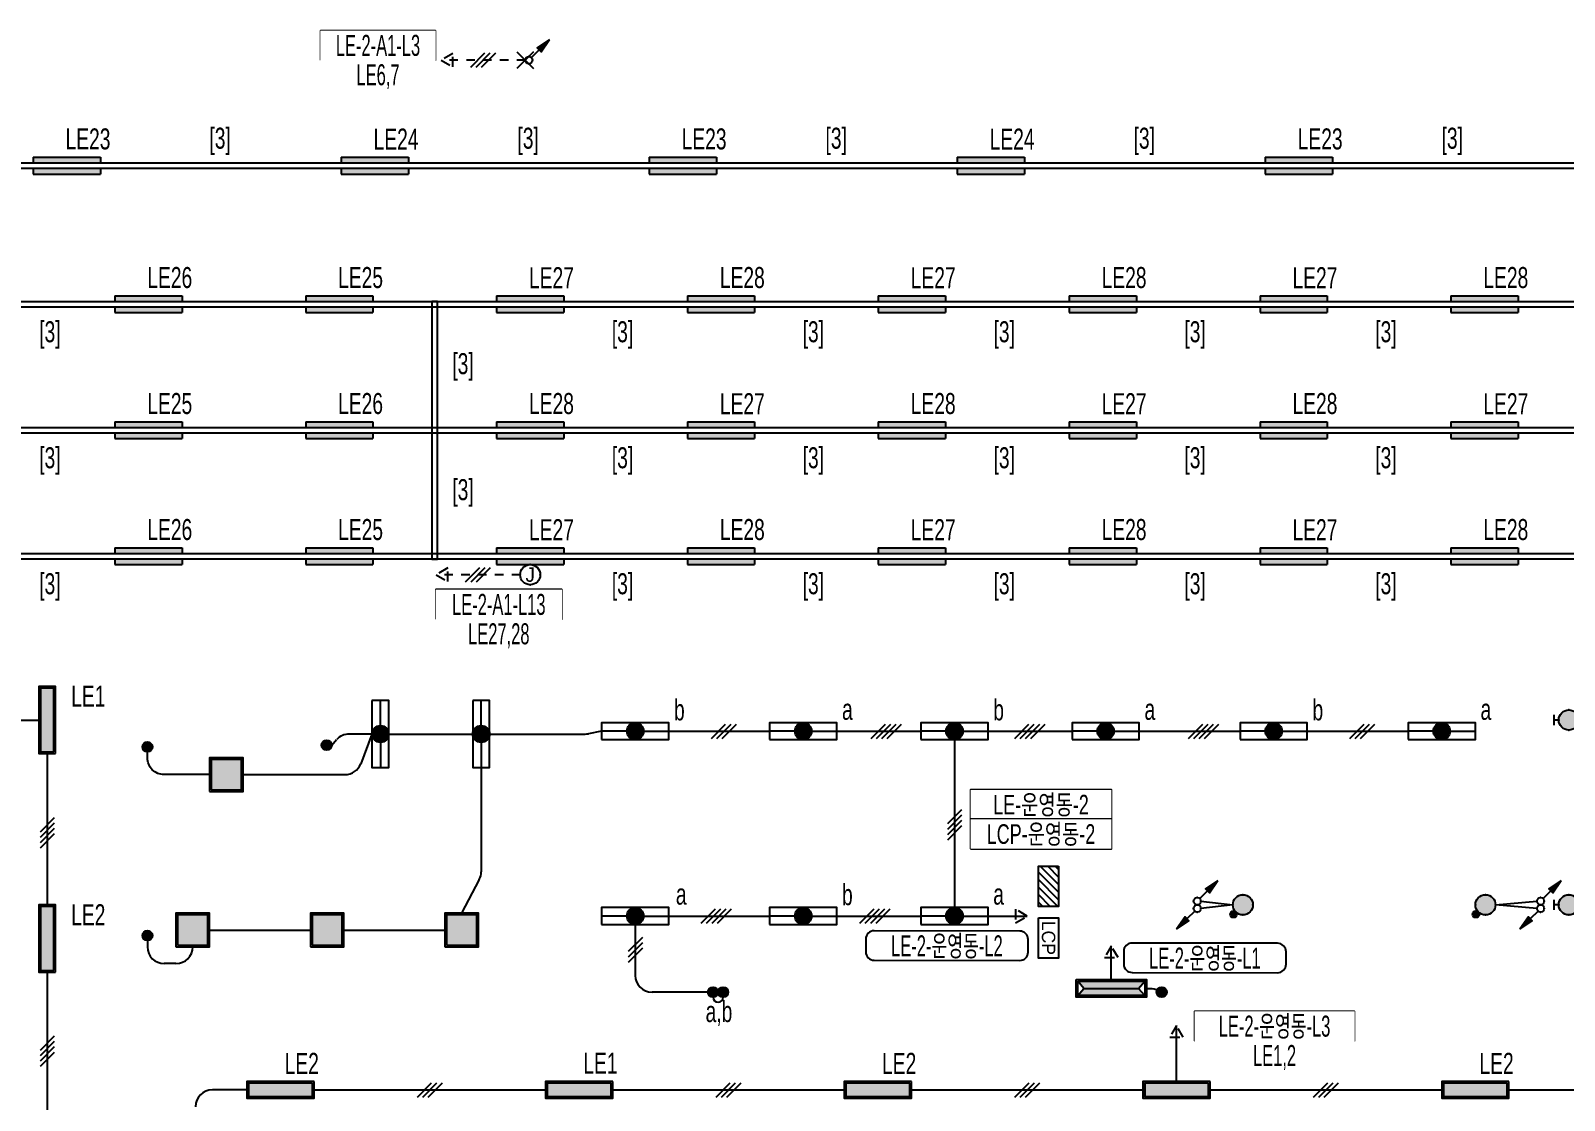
# Model space of a CAD drawing. Header units: millimetres. Extents: x 86947 to 500447, y -530175 to 1059536.
# Drawn here: x 125860 to 153243, y -79336 to -60235 of the extents above; entities that cross this region are included whole.
import ezdxf
from ezdxf.enums import TextEntityAlignment as Align

# ---------------------------------------------------------------- set-up
doc = ezdxf.new("R2010")
doc.units = ezdxf.units.MM
doc.header["$LTSCALE"] = 150
doc.set_wipeout_variables(frame=1)
doc.linetypes.add('D1', pattern=[3, 1, -1, 1])
for name, color, linetype in [('------01 Distribution Panel', 3, 'Continuous'), ('------02 Etc Panel', 3, 'Continuous'), ('------03 Lighting Fixture', 3, 'Continuous'), ('------04 Lighting Switch', 2, 'Continuous'), ('------04 Number of Strands (가닥수)', 1, 'Continuous'), ('-----20 General Symbol', 3, 'Continuous'), ('-----21 Embeded Wire in Ceiling or Wall', 4, 'Continuous'), ('-----23 Concealed or Exposed Wire', 4, 'D1'), ('-----28 Race Way', 1, 'Continuous'), ('6', 6, 'Continuous')]:
    doc.layers.add(name, color=color, linetype=linetype)
doc.styles.add('ELEC', font='')
doc.styles.get('ELEC').set_extended_font_data('Dotum')

# ---------------------------------------------------------------- blocks, each defined once
blk = doc.blocks.new('*U12')
h = blk.add_hatch(color=256)
edge = h.paths.add_edge_path()
edge.add_arc((0, -75), 75, 0, 360)
blk.add_circle((0, -75), 75)
blk = doc.blocks.new('*U13')
h = blk.add_hatch(color=256)
edge = h.paths.add_edge_path()
edge.add_arc((-75, -75), 75, 0, 360)
h = blk.add_hatch(color=256)
edge = h.paths.add_edge_path()
edge.add_arc((75, -75), 75, 0, 360)
for centre in [(-75, -75), (75, -75)]:
    blk.add_circle(centre, 75)
blk.add_arc((0, 0), 75, 0, 180)
blk.add_point((150, -75))
blk = doc.blocks.new('E17')
h = blk.add_hatch(color=256)
h.paths.add_polyline_path([(600, 100), (-600, 100), (-600, 0), (600, 0)])
h.paths.add_polyline_path([(600, -100), (-600, -100), (-600, -200), (600, -200)])
for p, q in [((-600, 100), (600, 100)), ((-600, 100), (-600, 0)), ((600, 100), (600, 0)), ((600, 100), (600, 0)), ((-600, -100), (-600, -200)), ((-600, -200), (600, -200)), ((600, -100), (600, -200))]:
    blk.add_line(p, q)
blk = doc.blocks.new('E16')
at = {"linetype": 'Continuous'}
h = blk.add_hatch(color=256, dxfattribs=at)
h.dxf.hatch_style = 1
h.paths.add_polyline_path([(570, -120), (570, 120), (-570, 120), (-570, -120)])
blk.add_lwpolyline([(600, 150), (-600, 150), (-600, -150), (600, -150)], close=True, dxfattribs=at)
at = {"color": 1, "linetype": 'Continuous'}
blk.add_lwpolyline([(570, 120), (-570, 120), (-570, -120), (570, -120)], close=True, dxfattribs=at)
blk = doc.blocks.new('E21')
h = blk.add_hatch(color=256)
h.dxf.hatch_style = 1
h.paths.add_polyline_path([(-270, 270), (-270, -270), (270, -270), (270, 270)])
blk.add_lwpolyline([(-300, -300), (300, -300), (300, 300), (-300, 300)], close=True)
at = {"color": 1, "linetype": 'Continuous'}
blk.add_lwpolyline([(-270, -270), (270, -270), (270, 270), (-270, 270)], close=True, dxfattribs=at)
blk = doc.blocks.new('D14')
at = {"linetype": 'Continuous'}
for p, q in [((-150, 0), (-600, 0)), ((150, 0), (600, 0))]:
    blk.add_line(p, q, dxfattribs=at)
blk.add_lwpolyline([(600, 150), (-600, 150), (-600, -150), (600, -150)], close=True, dxfattribs=at)
blk.add_circle((0, 0), 150, dxfattribs=at)
for p in [(-150, 0), (0, 150), (150, 0), (0, -150)]:
    blk.add_point(p)
blk = doc.blocks.new('E14')
blk.add_hatch(color=256).paths.add_polyline_path([(-150, 0, 1), (150, 0, 1)])
blk.add_blockref('D14', (0, 0))
blk = doc.blocks.new('벽부 비상등')
h = blk.add_hatch(color=0)
h.dxf.hatch_style = 1
h.paths.add_polyline_path([(0, 488), (-128, 600), (-128, -600), (0, -488)])
h = blk.add_hatch(color=0)
h.dxf.hatch_style = 1
h.paths.add_polyline_path([(128, 600), (0, 488), (0, -488), (128, -600)])
at = {"color": 1}
for p, q in [((-128, 600), (0, 488)), ((0, 488), (128, 600)), ((0, -488), (0, 488)), ((-128, -600), (0, -488)), ((0, -488), (128, -600))]:
    blk.add_line(p, q, dxfattribs=at)
blk.add_lwpolyline([(158, -630), (158, 630), (-158, 630), (-158, -630)], close=True)
blk.add_lwpolyline([(128, -600), (128, 600), (-128, 600), (-128, -600)], close=True, dxfattribs=at)
blk = doc.blocks.new('D01')
at = {"linetype": 'Continuous'}
blk.add_circle((0, 0), 150, dxfattribs=at)
for p in [(-150, 0), (0, 150), (150, 0), (0, -150)]:
    blk.add_point(p)
blk = doc.blocks.new('E05')
blk.add_hatch(color=256).paths.add_polyline_path([(106, 106), (106, 106, 0.668179), (-150, 0, 1), (150, 0, 0.198912)])
h = blk.add_hatch(color=256)
edge = h.paths.add_edge_path()
edge.add_arc((141, 141), 50, 0, 360)
blk.add_circle((141, 141), 50)
blk.add_blockref('D01', (0, 0))
blk = doc.blocks.new('D06')
for p, q in [((-75, 0), (0, 0)), ((0, -75), (0, 75))]:
    blk.add_line(p, q)
at = {"linetype": 'Continuous'}
blk.add_circle((-225, 0), 150, dxfattribs=at)
for p in [(-375, 0), (-225, 150), (-75, 0), (-225, -150)]:
    blk.add_point(p)
blk = doc.blocks.new('E06')
blk.add_hatch(color=256).paths.add_polyline_path([(-75, 0, 1), (-375, 0, 1)])
blk.add_blockref('D06', (0, 0))
blk = doc.blocks.new('O04')
blk.add_circle((0, 0), 150)
for p in [(-150, 0), (0, 150), (150, 0), (0, -150)]:
    blk.add_point(p)
at = {"style": 'ELEC'}
blk.add_text('J', height=214, dxfattribs=at).set_placement((0, 0), align=Align.MIDDLE)
blk = doc.blocks.new('O07')
blk.add_lwpolyline([(0, -100), (173, 0), (0, 100)], close=True)
blk = doc.blocks.new('O01')
blk.add_hatch(color=256).paths.add_polyline_path([(-149, -218), (-218, -149), (-368, -368)])
blk.add_line((-46, -46), (-184, -184))
blk.add_lwpolyline([(-368, -368), (-149, -218), (-218, -149), (-368, -368)])
blk.add_circle((0, 0), 65)
for p in [(-65, 0), (-65, 0), (0, 65), (0, 65), (65, 0), (65, 0), (0, -65), (0, -65)]:
    blk.add_point(p)
blk = doc.blocks.new('*U44')
at = {"color": 0}
for p, q in [((-186, -106), (26, 106)), ((-106, -106), (106, 106)), ((-26, -106), (186, 106))]:
    blk.add_line(p, q, dxfattribs=at)
blk = doc.blocks.new('*U47')
at = {"color": 0}
for p, q in [((-226, -106), (-14, 106)), ((-146, -106), (66, 106)), ((-66, -106), (146, 106)), ((14, -106), (226, 106))]:
    blk.add_line(p, q, dxfattribs=at)
blk = doc.blocks.new('A02')
h = blk.add_hatch()
h.set_pattern_fill('ANSI31', color=256, scale=25, style=0)
h.set_pattern_definition([(45, (-2000, -19200), (-56.1266, 56.1266), [])])
h.paths.add_polyline_path([(-300, 300), (-300, 0), (300, 0), (300, 300)])
blk.add_lwpolyline([(300, 0), (-300, 0), (-300, 300), (300, 300)], close=True)
blk = doc.blocks.new('A07')
blk.add_lwpolyline([(-300, 0), (-300, 300), (300, 300), (300, 0)], close=True)
at = {"style": 'ELEC'}
blk.add_text('LCP', height=200, dxfattribs=at).set_placement((0, 150), align=Align.MIDDLE)
blk = doc.blocks.new('A$Cd163eec7')
for p, q in [((150, 150), (-150, -150)), ((-150, 150), (150, -150))]:
    blk.add_line(p, q)

msp = doc.modelspace()

# ---------------------------------------------------------------- linework, layer by layer
at = {"layer": '------01 Distribution Panel', "color": 1}
for points in [[(131034, -60760), (133089, -60760), (133089, -60235), (131034, -60235)], [(133091, -70742), (135346, -70742), (135346, -70217), (133091, -70217)], [(146642, -78274), (149497, -78274), (149497, -77749), (146642, -77749)]]:
    msp.add_lwpolyline(points, close=True, dxfattribs=at)
at = {"layer": '------01 Distribution Panel', "color": 1, "elevation": 0}
msp.add_lwpolyline([(142641, -74318), (145157, -74318), (145157, -73793), (142641, -73793)], close=True, dxfattribs=at)
at = {"layer": '-----21 Embeded Wire in Ceiling or Wall'}
for p, q in [((131954, -72795), (131547, -72795)), ((131954, -72795), (131753, -73326)), ((134054, -72795), (135763, -72795)), ((136054, -72745), (135819, -72790)), ((131234, -72995), (131323, -72895)), ((129654, -73520), (131472, -73520)), ((133904, -73395), (133904, -75253)), ((133869, -75392), (133554, -75995)), ((131454, -76295), (133254, -76295)), ((136654, -76195), (136654, -77105)), ((127944, -76485), (127944, -76595)), ((128454, -76895), (128244, -76895)), ((137953, -77405), (136954, -77405)), ((129720, -79150), (129104, -79150))]:
    msp.add_line(p, q, dxfattribs=at)
for points in [[(122154, -72545), (126004, -72545)], [(132054, -72795), (133754, -72795)], [(137254, -72745), (139054, -72745)], [(140254, -72745), (141754, -72745)], [(142954, -72745), (144454, -72745)], [(145654, -72745), (147454, -72745)], [(148654, -72745), (150454, -72745)], [(142354, -72895), (142354, -75895)], [(126154, -73145), (126154, -75845)], [(146754, -75780), (147324, -75845), (146754, -75910)], [(152754, -75910), (152014, -75845), (152754, -75780)], [(137254, -76045), (139054, -76045)], [(140254, -76045), (141754, -76045)], [(142954, -76045), (143654, -76045)], [(129054, -76295), (130854, -76295)], [(145154, -77180), (145154, -76580)], [(126154, -77045), (126154, -79745)], [(146320, -79000), (146320, -78000)], [(130920, -79150), (135054, -79150)], [(136254, -79150), (140387, -79150)], [(141587, -79150), (145720, -79150)], [(146920, -79150), (151054, -79150)], [(152254, -79150), (156387, -79150)]]:
    msp.add_lwpolyline(points, dxfattribs=at)
for points in [[(129054, -73520), (128244, -73520, -0.414214), (127944, -73220), (127944, -73115)], [(145784, -77337), (145850, -77337, -0.119883), (145988, -77371), (146054, -77405)]]:
    msp.add_lwpolyline(points, format="xyb", dxfattribs=at)
for centre, start, end in [((131547, -73095), 90, 138.1668), ((135763, -72495), 270, 280.7793), ((131472, -73220), 270, 339.3003), ((133604, -75253), 332.3614, 0), ((128244, -76595), 180, 270), ((128454, -76595), 270, 0), ((136954, -77105), 180, 270), ((129104, -79450), 90, 180)]:
    msp.add_arc(centre, 300, start, end, dxfattribs=at)
at = {"layer": '-----23 Concealed or Exposed Wire'}
for points in [[(134689, -60760), (133189, -60760)], [(134599, -69950), (133099, -69950)]]:
    msp.add_lwpolyline(points, dxfattribs=at)
at = {"layer": '-----28 Race Way'}
for points in [[(165904, -62595), (165904, -62695), (103604, -62695), (103604, -62595)], [(133125, -65070), (133025, -65070), (133025, -69670), (133125, -69670)]]:
    msp.add_lwpolyline(points, close=True, dxfattribs=at)
at = {"layer": '-----28 Race Way', "elevation": 0}
for points in [[(166350, -65070), (166350, -65170), (103208, -65170), (103208, -65070)], [(166350, -67320), (166350, -67420), (103208, -67420), (103208, -67320)], [(166350, -69570), (166350, -69670), (103208, -69670), (103208, -69570)]]:
    msp.add_lwpolyline(points, close=True, dxfattribs=at)
at = {"color": 1, "linetype": 'Continuous'}
for points in [[(140769, -76684, 0.414214), (140919, -76834), (143519, -76839, 0.414214), (143669, -76689), (143669, -76464, 0.414214), (143519, -76314), (140919, -76309, 0.414214), (140769, -76459)], [(145375, -76902, 0.414214), (145525, -77052), (148124, -77057, 0.414214), (148274, -76907), (148274, -76682, 0.414214), (148124, -76532), (145525, -76527, 0.414214), (145375, -76677)]]:
    msp.add_lwpolyline(points, format="xyb", close=True, dxfattribs=at)

# ---------------------------------------------------------------- block references
at = {"layer": '------01 Distribution Panel', "xscale": 1.2, "yscale": 1.2, "zscale": 1.2, "rotation": 90}
msp.add_blockref('A02', (144214, -75515), dxfattribs=at)
at = {"layer": '------02 Etc Panel', "xscale": 1.2, "yscale": 1.2, "zscale": 1.2, "rotation": 270}
msp.add_blockref('A07', (143854, -76435), dxfattribs=at)
at = {"layer": '------03 Lighting Fixture', "color": 3}
for p in [(126504, -62595), (132004, -62595), (137504, -62595), (143004, -62595), (148504, -62595), (127963, -65070), (131371, -65070), (134779, -65070), (138186, -65070), (141594, -65070), (145002, -65070), (148410, -65070), (151818, -65070), (127963, -67320), (131371, -67320), (134779, -67320), (138186, -67320), (141594, -67320), (145002, -67320), (148410, -67320), (151818, -67320), (127963, -69570), (131371, -69570), (134779, -69570), (138186, -69570), (141594, -69570), (145002, -69570), (148410, -69570), (151818, -69570)]:
    msp.add_blockref('E17', p, dxfattribs=at)
at = {"layer": '------03 Lighting Fixture'}
for name, p, rotation in [('E16', (126154, -72545), 270), ('E14', (132104, -72795), 90), ('E14', (133904, -72795), 90), ('E14', (136654, -72745), 180), ('E14', (139654, -72745), 180), ('E14', (142354, -72745), 180), ('E14', (145054, -72745), 180), ('E14', (148054, -72745), 180), ('E14', (151054, -72745), 180), ('E16', (126154, -76445), 270), ('E14', (136654, -76045), 180), ('E14', (139654, -76045), 180), ('E14', (142354, -76045), 180)]:
    msp.add_blockref(name, p, dxfattribs=dict(at, rotation=rotation))
at = {"layer": '------03 Lighting Fixture', "xscale": 1.2, "yscale": 1.2, "zscale": 1.2, "rotation": 180}
for name, p in [('E06', (153054, -72545)), ('E05', (147504, -75845)), ('E05', (151834, -75845)), ('E06', (153054, -75845))]:
    msp.add_blockref(name, p, dxfattribs=at)
at = {"layer": '------03 Lighting Fixture'}
for name, p in [('E21', (129354, -73520)), ('E21', (128754, -76295)), ('E21', (131154, -76295)), ('E21', (133554, -76295)), ('E16', (130320, -79150)), ('E16', (135654, -79150)), ('E16', (140987, -79150)), ('E16', (146320, -79150)), ('E16', (151654, -79150))]:
    msp.add_blockref(name, p, dxfattribs=at)
at = {"layer": '------03 Lighting Fixture', "xscale": -1, "rotation": 270}
msp.add_blockref('벽부 비상등', (145154, -77337), dxfattribs=at)
at = {"layer": '------04 Lighting Switch', "xscale": 1.2, "yscale": 1.2, "zscale": 1.2}
for name, p, rotation in [('*U12', (127854, -73025), 89.99999999999999), ('*U12', (131054, -72995), 89.99999999999997), ('*U12', (127854, -76395), 89.99999999999999), ('*U13', (138133, -77495), 180), ('*U12', (146054, -77495), 180)]:
    msp.add_blockref(name, p, dxfattribs=dict(at, rotation=rotation))
at = {"layer": '------04 Number of Strands (가닥수)', "xscale": 1.2, "yscale": 1.2, "zscale": 1.2}
for name, p in [('*U44', (133939, -60760)), ('*U44', (133849, -69950)), ('*U44', (138237, -72745)), ('*U47', (141137, -72745)), ('*U47', (143700, -72745)), ('*U47', (146804, -72745)), ('*U44', (149637, -72745)), ('*U47', (138104, -76045)), ('*U47', (140937, -76045)), ('*U44', (132987, -79150)), ('*U44', (138320, -79150)), ('*U44', (143654, -79150)), ('*U44', (148987, -79150))]:
    msp.add_blockref(name, p, dxfattribs=at)
at = {"layer": '------04 Number of Strands (가닥수)', "xscale": -1.2, "yscale": 1.2, "zscale": 1.2, "rotation": 90}
for name, p in [('*U47', (142354, -74418)), ('*U47', (126154, -74563)), ('*U44', (136654, -76650)), ('*U47', (126154, -78463))]:
    msp.add_blockref(name, p, dxfattribs=at)
at = {"layer": '-----20 General Symbol', "rotation": 180}
for p in [(134754, -60760), (146689, -75780), (152819, -75780)]:
    msp.add_blockref('O01', p, dxfattribs=at)
at = {"layer": '-----20 General Symbol', "xscale": 1.2, "yscale": 1.2, "zscale": 1.2}
msp.add_blockref('O04', (134779, -69950), dxfattribs=at)
at = {"layer": '-----20 General Symbol'}
for p in [(146689, -75910), (152819, -75910)]:
    msp.add_blockref('O01', p, dxfattribs=at)
at = {"layer": '-----23 Concealed or Exposed Wire', "xscale": 1.199999999953434, "yscale": 1.199999999953434, "zscale": 1.199999999953434}
for p, rotation in [((133396, -60760), 180), ((133306, -69950), 180), ((145154, -76788), 89.99999999999999), ((146320, -78208), 89.99999999999999)]:
    msp.add_blockref('O07', p, dxfattribs=dict(at, rotation=rotation))
msp.add_blockref('O07', (143446, -76045), dxfattribs=at)
at = {"layer": '6'}
msp.add_blockref('A$Cd163eec7', (134689, -60760), dxfattribs=at)

# ---------------------------------------------------------------- texts
at = {"layer": '------04 Lighting Switch', "style": 'ELEC', "width": 0.7}
for s, p in [('LE23', (126883, -62168)), ('LE24', (132383, -62168)), ('LE23', (137883, -62168)), ('LE24', (143383, -62168)), ('LE23', (148883, -62168)), ('LE26', (128343, -64643)), ('LE25', (131750, -64643)), ('LE27', (135158, -64643)), ('LE28', (138566, -64643)), ('LE27', (141974, -64643)), ('LE28', (145382, -64643)), ('LE27', (148790, -64643)), ('LE28', (152198, -64643)), ('LE25', (128343, -66893)), ('LE26', (131750, -66893)), ('LE28', (135158, -66893)), ('LE27', (138566, -66893)), ('LE28', (141974, -66893)), ('LE27', (145382, -66893)), ('LE28', (148790, -66893)), ('LE27', (152198, -66893)), ('LE26', (128343, -69143)), ('LE25', (131750, -69143)), ('LE27', (135158, -69143)), ('LE28', (138566, -69143)), ('LE27', (141974, -69143)), ('LE28', (145382, -69143)), ('LE27', (148790, -69143)), ('LE28', (152198, -69143)), ('LE1', (126888, -72119)), ('b', (137442, -72357)), ('a', (140442, -72357)), ('b', (143142, -72357)), ('a', (145842, -72357)), ('b', (148842, -72357)), ('a', (151842, -72357)), ('a', (137475, -75657)), ('b', (140442, -75657)), ('a', (143142, -75657)), ('LE2', (126888, -76019)), ('a,b', (138149, -77776)), ('LE2', (130700, -78673)), ('LE1', (136033, -78673)), ('LE2', (141367, -78673)), ('LE2', (152033, -78673))]:
    msp.add_text(s, height=375, dxfattribs=at).set_placement(p, align=Align.MIDDLE)
at = {"layer": '-----28 Race Way', "style": 'ELEC', "width": 0.7}
for p in [(129242, -62202), (134742, -62202), (140242, -62202), (145742, -62202), (151242, -62202), (126203, -65658), (136427, -65658), (139834, -65658), (143242, -65658), (146650, -65658), (150058, -65658), (133579, -66228), (126203, -67908), (136427, -67908), (139834, -67908), (143242, -67908), (146650, -67908), (150058, -67908), (133579, -68478), (126203, -70158), (136427, -70158), (139834, -70158), (143242, -70158), (146650, -70158), (150058, -70158)]:
    msp.add_text('[3]', height=375, dxfattribs=at).set_placement(p, align=Align.MIDDLE)
at = {"linetype": 'Continuous', "style": 'ELEC', "width": 0.6}
for s, p in [('LE-2-운영동-L2', (142219, -76574)), ('LE-2-운영동-L1', (146825, -76792))]:
    msp.add_text(s, height=375, dxfattribs=at).set_placement(p, align=Align.MIDDLE)

# ---------------------------------------------------------------- next in the draw order: wipeouts: each hides what was drawn before it
at = {"color": 1}
msp.add_wipeout([(142641, -74318), (145157, -74318), (145157, -73793), (142641, -73793)], dxfattribs=at).dxf.layer = '------01 Distribution Panel'
for points in [[(131034, -60760), (133089, -60760), (133089, -60235), (131034, -60235)], [(133091, -70742), (135346, -70742), (135346, -70217), (133091, -70217)], [(146642, -78274), (149497, -78274), (149497, -77749), (146642, -77749)]]:
    msp.add_wipeout(points, dxfattribs=at)

# ---------------------------------------------------------------- next in the draw order: linework, layer by layer
at = {"layer": '------01 Distribution Panel', "color": 1, "elevation": 0}
msp.add_lwpolyline([(142641, -74843), (145157, -74843), (145157, -74318), (142641, -74318)], close=True, dxfattribs=at)

# ---------------------------------------------------------------- next in the draw order: wipeouts: each hides what was drawn before it
at = {"color": 1}
for points in [[(131034, -61285), (133089, -61285), (133089, -60760), (131034, -60760)], [(133091, -71267), (135346, -71267), (135346, -70742), (133091, -70742)], [(146642, -78799), (149497, -78799), (149497, -78274), (146642, -78274)]]:
    msp.add_wipeout(points, dxfattribs=at)

# ---------------------------------------------------------------- next in the draw order: texts
at = {"style": 'ELEC', "width": 0.6}
for s, p in [('LE-2-A1-L3', (132061, -60497)), ('LE6,7', (132061, -61022)), ('LE-2-A1-L13', (134218, -70480)), ('LE27,28', (134218, -71005)), ('LE-2-운영동-L3', (148069, -78011)), ('LE1,2', (148069, -78536))]:
    msp.add_text(s, height=375, dxfattribs=at).set_placement(p, align=Align.MIDDLE_CENTER)

# ---------------------------------------------------------------- next in the draw order: wipeouts: each hides what was drawn before it
at = {"color": 1}
msp.add_wipeout([(142641, -74843), (145157, -74843), (145157, -74318), (142641, -74318)], dxfattribs=at).dxf.layer = '------01 Distribution Panel'

# ---------------------------------------------------------------- next in the draw order: texts
at = {"layer": '------01 Distribution Panel', "style": 'ELEC', "width": 0.7}
for s, p in [('LE-운영동-2', (143899, -74056)), ('LCP-운영동-2', (143899, -74581))]:
    msp.add_text(s, height=350, dxfattribs=at).set_placement(p, align=Align.MIDDLE_CENTER)

doc.saveas('drawing.dxf')
